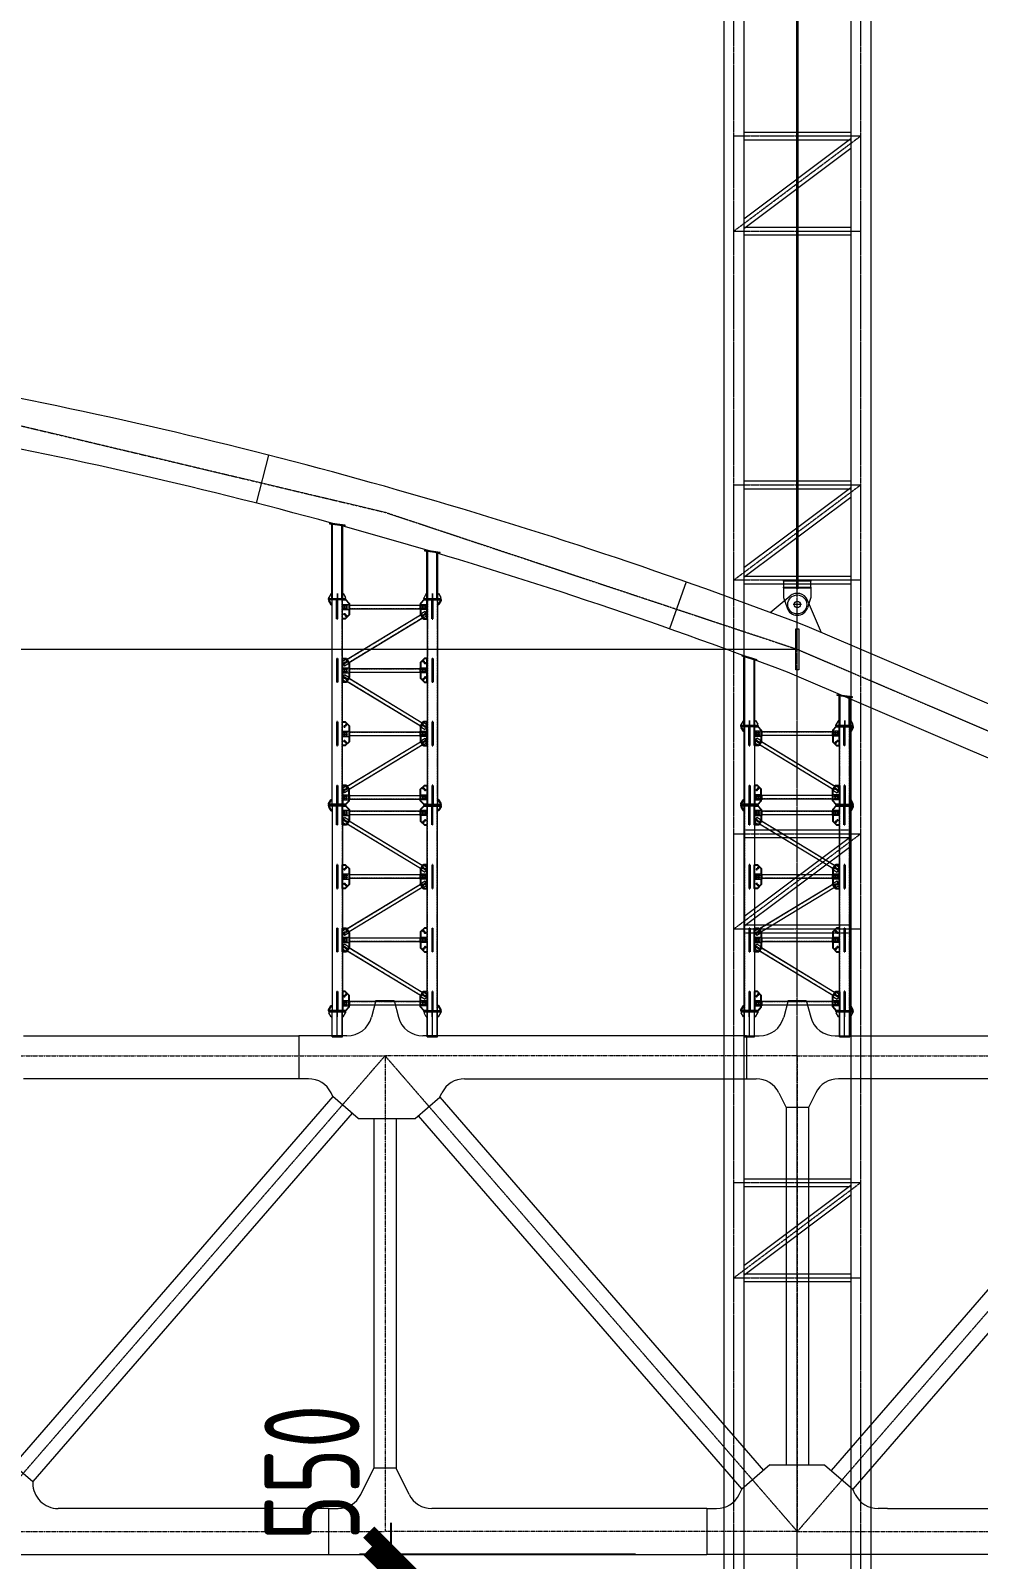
# Model space of a CAD drawing. Extents: x -2876908 to 633791, y -1383861 to 872234.
# Drawn here: x -985996 to -956108, y 749014 to 797214 of the extents above; entities that cross this region are included whole.
import ezdxf

# ---------------------------------------------------------------- set-up
doc = ezdxf.new("R2010")
doc.units = 0
doc.header["$LTSCALE"] = 5
doc.header["$MEASUREMENT"] = 0
for name, pattern in [('ACAD_ISO10W100', [18, 12, -3, 0, -3]), ('CENTER', [2, 1.25, -0.25, 0.25, -0.25]), ('DASHED', [0.75, 0.5, -0.25])]:
    doc.linetypes.add(name, pattern=pattern)
doc.layers.get('0').update_dxf_attribs({"linetype": 'CONTINUOUS', "lineweight": 25})
doc.layers.get('DEFPOINTS').update_dxf_attribs({"color": 35, "linetype": 'CONTINUOUS', "lineweight": 13})
for name, color, linetype, lineweight in [('2细实线', 5, 'CONTINUOUS', 18), ('3中心线', 6, 'CENTER', 18), ('5标注', 3, 'CONTINUOUS', 15), ('7边界线', 8, 'CONTINUOUS', 15), ('8轮廓线', 4, 'CONTINUOUS', 15), ('DIM', 3, 'CONTINUOUS', 0), ('STGJ_BOLT_THIN', 9, 'CONTINUOUS', 0), ('STXT_XG_END_THIN', 2, 'CONTINUOUS', 0), ('STXT_XG_THIN', 2, 'CONTINUOUS', 0), ('STXT_XG_TNDSH', 6, 'DASHED', 0)]:
    doc.layers.add(name, color=color, linetype=linetype, lineweight=lineweight)
doc.layers.add('M_Prof', color=2, linetype='CONTINUOUS')
doc.layers.add('M_Profx', color=2, linetype='CONTINUOUS')
doc.styles.add('TSSD_Dimension', font='tssdeng.shx', dxfattribs={"width": 0.7, "bigfont": 'hztxt.shx'})
doc.dimstyles.new('TSSD_100_100', dxfattribs={"dimtxt": 300, "dimasz": 100, "dimexe": 100, "dimexo": 250, "dimgap": 100, "dimtad": 1, "dimdec": 0, "dimzin": 0, "dimdsep": 46, "dimtxsty": 'TSSD_Dimension', "dimblk": 'ARCHTICK', "dimblk1": 'ARCHTICK', "dimblk2": 'ARCHTICK', "dimcen": 0, "dimdle": 100, "dimclrt": 7, "dimadec": 0, "dimazin": 0, "dimtfac": 1, "dimtdec": 0, "dimtix": 1, "dimtmove": 2, "dimatfit": 3, "dimfxl": 1, "dimtolj": 1, "dimtzin": 0, "dimarcsym": 0})

# ---------------------------------------------------------------- blocks, each defined once
blk = doc.blocks.new('f234w2')
at = {"layer": '3中心线'}
for p, q in [((-300296, 1526), (-313296, -13474)), ((-313296, 1526), (-300296, 1526)), ((-300296, 1526), (-287296, -13474)), ((-287296, 1526), (-300296, 1526)), ((-300296, 1526), (-300296, -13474)), ((-274296, 1526), (-287296, -13474)), ((-287296, 1526), (-274296, 1526)), ((-287296, 1526), (-287296, -13474)), ((-313296, -13474), (-300296, -13474)), ((-287296, -13474), (-300296, -13474)), ((-287296, -13474), (-274296, -13474))]:
    blk.add_line(p, q, dxfattribs=at)
at = {"layer": '7边界线'}
for p, q in [((-300581, 3265), (-300723, 2741)), ((-300581, 3265), (-300012, 3265)), ((-300012, 3265), (-299870, 2741)), ((-287581, 3265), (-287723, 2741)), ((-287581, 3265), (-287012, 3265)), ((-287012, 3265), (-286870, 2741)), ((-311700, 2150), (-303011, 2150)), ((-301495, 2150), (-303011, 2150)), ((-303011, 2150), (-303011, 800)), ((-297434, 2150), (-299098, 2150)), ((-288893, 2150), (-297434, 2150)), ((-288893, 2150), (-288495, 2150)), ((-288893, 2150), (-288893, 800)), ((-286098, 2150), (-285700, 2150)), ((-285700, 2150), (-277106, 2150)), ((-303011, 800), (-311700, 800)), ((-302711, 800), (-303011, 800)), ((-297787, 800), (-288893, 800)), ((-297787, 800), (-297487, 800)), ((-288893, 800), (-288593, 800)), ((-285700, 800), (-286000, 800)), ((-277106, 800), (-285700, 800)), ((-301938, 242), (-312008, -11376)), ((-301938, 242), (-301996, 358)), ((-301140, -449), (-301938, 242)), ((-299344, -449), (-298571, 222)), ((-298571, 222), (-298503, 358)), ((-298571, 222), (-288365, -11554)), ((-287877, 358), (-287646, -104)), ((-286716, 358), (-286946, -104)), ((-276022, 222), (-286228, -11554)), ((-301334, -281), (-311403, -11900)), ((-301140, -449), (-299344, -449)), ((-300646, -449), (-300646, -11481)), ((-299946, -449), (-299946, -11481)), ((-299251, -368), (-289045, -12143)), ((-287646, -104), (-287646, -11376)), ((-286946, -104), (-287646, -104)), ((-286946, -104), (-286946, -11376)), ((-275342, -368), (-285548, -12143)), ((-312008, -11376), (-311403, -11900)), ((-301060, -12308), (-300646, -11481)), ((-299946, -11481), (-300646, -11481)), ((-299533, -12308), (-299946, -11481)), ((-288160, -11376), (-289045, -12143)), ((-288160, -11376), (-286433, -11376)), ((-286433, -11376), (-285548, -12143)), ((-311403, -11900), (-311403, -11950)), ((-289127, -12308), (-289045, -12143)), ((-285466, -12308), (-285548, -12143)), ((-310303, -12750), (-310603, -12750)), ((-302075, -12750), (-310303, -12750)), ((-302075, -12750), (-301775, -12750)), ((-302075, -12750), (-302075, -14198)), ((-298518, -12750), (-298818, -12750)), ((-290143, -12750), (-298518, -12750)), ((-290143, -12750), (-289843, -12750)), ((-290143, -12750), (-290143, -14198)), ((-284450, -12750), (-284750, -12750)), ((-284450, -12750), (-276075, -12750)), ((-316290, -14198), (-302075, -14198)), ((-302075, -14198), (-290143, -14198)), ((-276075, -14198), (-290143, -14198))]:
    blk.add_line(p, q, dxfattribs=at)
for centre, start, end in [((-301495, 2950), 270, 344.8249), ((-299098, 2950), 195.1751, 270), ((-288495, 2950), 270, 344.8249), ((-286098, 2950), 195.1751, 270), ((-302711, 0), 26.5651, 90), ((-297787, 0), 90, 153.4349), ((-288593, 0), 26.5651, 90), ((-286000, 0), 90, 153.4349), ((-310603, -11950), 180, 270.0017), ((-301775, -11950), 270, 333.4349), ((-298818, -11950), 206.5651, 270), ((-289843, -11950), 270, 333.4349), ((-284750, -11950), 206.5651, 270)]:
    blk.add_arc(centre, 800, start, end, dxfattribs=at)
blk = doc.blocks.new('立面图')
at = {"layer": '3中心线'}
blk.add_lwpolyline([(-439581, 934), (-430127, 5872), (-417127, 11428), (-404127, 15749), (-391127, 18835), (-378127, 20687), (-365127, 21305), (-352127, 20687), (-339127, 18835), (-326127, 15749), (-313127, 11428), (-300127, 5872), (-290673, 934)], dxfattribs=at)
at = {"layer": '7边界线', "ltscale": 0.1}
for p, q in [((-329798, 17548), (-330186, 16035)), ((-316633, 13551), (-317155, 12074)), ((-299789, 6583), (-312817, 12150)), ((-300436, 5150), (-313436, 10705))]:
    blk.add_line(p, q, dxfattribs=at)
for centre, radius, start, end in [((-368395, -133281), 155689, 69.08517, 79.10948), ((-368017, -131849), 152646, 69.04906, 79.14596)]:
    blk.add_arc(centre, radius, start, end, dxfattribs=at)
at = {"layer": '5标注'}
blk.add_blockref('f234w2', (-25830, -2913), dxfattribs=at)
blk = doc.blocks.new('63.5m')
at = {"layer": '3中心线', "ltscale": 0.05}
for p, q in [((-3685, -21653), (-3685, 37916)), ((-1685, -20396), (-1685, 37916)), ((315, -21653), (315, 37916)), ((-3685, 24877), (315, 24877)), ((-3685, 21877), (315, 24877)), ((-3685, 21877), (315, 21877)), ((-3685, 13877), (315, 13877)), ((-3685, 10877), (315, 13877)), ((-3685, 10877), (315, 10877)), ((-3685, 2877), (315, 2877)), ((-3685, -123), (315, 2877)), ((-3685, -123), (315, -123)), ((-3685, -11122), (315, -8123)), ((-3685, -8123), (315, -8123)), ((-3685, -11122), (315, -11122))]:
    blk.add_line(p, q, dxfattribs=at)
at = {"layer": '8轮廓线'}
for p, q in [((-4000, 37836), (-4000, -20396)), ((-3370, 37836), (-3370, -20396)), ((0, 37836), (0, -20396)), ((630, 37836), (630, -20396))]:
    blk.add_line(p, q, dxfattribs=at)
at = {"layer": '8轮廓线', "ltscale": 0.05}
for p, q in [((-3370, 25000), (0, 25000)), ((-3370, 22267), (0, 24794)), ((-3370, 24755), (0, 24755)), ((-3370, 21961), (0, 24488)), ((-3370, 22000), (0, 22000)), ((-3370, 21755), (0, 21755)), ((-3370, 14000), (0, 14000)), ((-3370, 11267), (0, 13794)), ((-3370, 13755), (0, 13755)), ((-3370, 10961), (0, 13488)), ((-3370, 11000), (0, 11000)), ((-3370, 10755), (0, 10755)), ((-3370, 3000), (0, 3000)), ((-3370, 267), (0, 2794)), ((-3370, 2755), (0, 2755)), ((-3370, -39), (0, 2488)), ((-3370, 0), (0, 0)), ((-3370, -245), (0, -245)), ((-3370, -8000), (0, -8000)), ((-3370, -10733), (0, -8206)), ((-3370, -8245), (0, -8245)), ((-3370, -11039), (0, -8512)), ((-3370, -11000), (0, -11000)), ((-3370, -11245), (0, -11245))]:
    blk.add_line(p, q, dxfattribs=at)
blk = doc.blocks.new('孔')
blk.add_circle((22022, 20887), 13.3)
at = {"layer": 'STGJ_BOLT_THIN'}
for p, q in [((21992, 20887), (22052, 20887)), ((22022, 20917), (22022, 20857))]:
    blk.add_line(p, q, dxfattribs=at)
blk = doc.blocks.new('6.5M11')
at = {"color": 5}
for p, q in [((128499, 27955), (128499, 28558)), ((128519, 27955), (128519, 28558)), ((128519, 27955), (128499, 27955)), ((128499, 24701), (128499, 23955)), ((128499, 24701), (128519, 24701)), ((128519, 24701), (128519, 23955)), ((128519, 23955), (128499, 23955))]:
    blk.add_line(p, q, dxfattribs=at)
for p, q in [((128499, 28377), (128519, 28377)), ((128499, 28350), (128519, 28350)), ((128499, 28307), (128519, 28307)), ((128499, 28280), (128519, 28280)), ((128499, 28114), (128519, 28114)), ((128499, 28088), (128519, 28088)), ((128499, 28078), (128519, 28078)), ((128499, 28051), (128519, 28051)), ((128499, 26605), (128519, 26605)), ((128499, 26579), (128519, 26579)), ((128499, 26569), (128519, 26569)), ((128499, 26543), (128519, 26543)), ((128499, 26377), (128519, 26377)), ((128499, 26350), (128519, 26350)), ((128499, 26307), (128519, 26307)), ((128499, 26280), (128519, 26280)), ((128499, 26101), (128519, 26101)), ((128499, 26065), (128519, 26065)), ((128519, 24605), (128499, 24605)), ((128519, 24579), (128499, 24579)), ((128519, 24569), (128499, 24569)), ((128519, 24543), (128499, 24543)), ((128519, 24377), (128499, 24377)), ((128519, 24350), (128499, 24350)), ((128519, 24307), (128499, 24307)), ((128519, 24280), (128499, 24280)), ((128519, 24101), (128499, 24101)), ((128519, 24065), (128499, 24065)), ((128519, 22605), (128499, 22605)), ((128519, 22579), (128499, 22579)), ((128519, 22569), (128499, 22569)), ((128519, 22543), (128499, 22543)), ((128519, 22377), (128499, 22377)), ((128519, 22350), (128499, 22350)), ((128519, 22307), (128499, 22307)), ((128519, 22280), (128499, 22280))]:
    blk.add_line(p, q)
at = {"color": 241}
for p, q in [((128499, 26701), (128499, 25955)), ((128519, 26701), (128499, 26701)), ((128519, 26701), (128519, 25955)), ((128499, 25955), (128519, 25955)), ((128499, 22701), (128499, 22093)), ((128499, 22701), (128519, 22701)), ((128519, 22701), (128519, 22093))]:
    blk.add_line(p, q, dxfattribs=at)
at = {"color": 6}
for points in [[(128247, 28578), (128772, 28578), (128772, 28558), (128247, 28558)], [(128247, 22078), (128772, 22078), (128772, 22098), (128247, 22098)]]:
    blk.add_lwpolyline(points, close=True, dxfattribs=at)
for points in [[(128247, 28558), (128247, 28528), (128317, 28408), (128347, 28408)], [(128247, 28558), (128247, 28528), (128317, 28408), (128347, 28408)], [(128247, 22098), (128247, 22128), (128317, 22248), (128347, 22248)], [(128247, 22098), (128247, 22128), (128317, 22248), (128347, 22248)]]:
    blk.add_lwpolyline(points, dxfattribs=at)
at = {"color": 241}
for points in [[(128672, 28558), (128772, 28558), (128882, 28438), (128882, 28109), (128789, 27955), (128672, 27955), (128672, 28558)], [(128672, 24701), (128789, 24701), (128882, 24548), (128882, 24109), (128789, 23955), (128672, 23955), (128672, 24701)]]:
    blk.add_lwpolyline(points, dxfattribs=at)
at = {"color": 5}
for points in [[(128672, 26701), (128761, 26701), (128882, 26580), (128882, 26077), (128761, 25955), (128672, 25955), (128672, 26701)], [(128672, 22701), (128672, 22098), (128772, 22098), (128882, 22218), (128882, 22580), (128761, 22701), (128672, 22701)]]:
    blk.add_lwpolyline(points, dxfattribs=at)
at = {"layer": 'STXT_XG_END_THIN'}
for p, q in [((128347, 28558), (128672, 28558)), ((128347, 22098), (128672, 22098))]:
    blk.add_line(p, q, dxfattribs=at)
at = {"layer": 'STXT_XG_THIN', "color": 2}
for p, q in [((128347, 28558), (128347, 22098)), ((128672, 28558), (128672, 22098))]:
    blk.add_line(p, q, dxfattribs=at)
at = {"layer": 'STXT_XG_TNDSH', "color": 2}
for p, q in [((128355, 28558), (128355, 22098)), ((128664, 28558), (128664, 22098))]:
    blk.add_line(p, q, dxfattribs=at)
for p in [(106715, 7476), (106715, 7406), (106715, 7213), (106775, 7177), (106785, 7476), (106785, 7406), (106715, 5476), (106715, 5406), (106715, 5213), (106765, 5164), (106785, 5476), (106785, 5406), (106715, 3476), (106715, 3406), (106715, 3213), (106785, 3476), (106785, 3406), (106775, 3177)]:
    blk.add_blockref('孔', p)
at = {"xscale": -1, "rotation": 180}
for p in [(106715, 47443), (106765, 47493), (106715, 47251), (106715, 47181), (106785, 47251), (106785, 47181), (106715, 45443), (106775, 45480), (106715, 43443), (106715, 43251), (106715, 43181), (106765, 43493), (106785, 43251), (106785, 43181)]:
    blk.add_blockref('孔', p, dxfattribs=at)
blk = doc.blocks.new('6.5M222')
at = {"color": 241}
for p, q in [((130499, 27955), (130499, 28558)), ((130519, 27955), (130519, 28558)), ((130519, 27955), (130499, 27955)), ((130499, 24701), (130499, 23955)), ((130499, 24701), (130519, 24701)), ((130519, 24701), (130519, 23955)), ((130519, 23955), (130499, 23955))]:
    blk.add_line(p, q, dxfattribs=at)
for p, q in [((130499, 28377), (130519, 28377)), ((130499, 28350), (130519, 28350)), ((130499, 28307), (130519, 28307)), ((130499, 28280), (130519, 28280)), ((130499, 28114), (130519, 28114)), ((130499, 28088), (130519, 28088)), ((130499, 28078), (130519, 28078)), ((130499, 28051), (130519, 28051)), ((130499, 26605), (130519, 26605)), ((130499, 26579), (130519, 26579)), ((130499, 26569), (130519, 26569)), ((130499, 26543), (130519, 26543)), ((130499, 26377), (130519, 26377)), ((130499, 26350), (130519, 26350)), ((130499, 26307), (130519, 26307)), ((130499, 26280), (130519, 26280)), ((130499, 26101), (130519, 26101)), ((130499, 26065), (130519, 26065)), ((130519, 24605), (130499, 24605)), ((130519, 24579), (130499, 24579)), ((130519, 24569), (130499, 24569)), ((130519, 24543), (130499, 24543)), ((130519, 24377), (130499, 24377)), ((130519, 24350), (130499, 24350)), ((130519, 24307), (130499, 24307)), ((130519, 24280), (130499, 24280)), ((130519, 24101), (130499, 24101)), ((130519, 24065), (130499, 24065)), ((130499, 22605), (130519, 22605)), ((130499, 22579), (130519, 22579)), ((130499, 22569), (130519, 22569)), ((130499, 22543), (130519, 22543)), ((130499, 22377), (130519, 22377)), ((130499, 22350), (130519, 22350)), ((130499, 22307), (130519, 22307)), ((130499, 22280), (130519, 22280))]:
    blk.add_line(p, q)
at = {"color": 5}
for p, q in [((130499, 26701), (130499, 25955)), ((130519, 26701), (130499, 26701)), ((130519, 26701), (130519, 25955)), ((130499, 25955), (130519, 25955)), ((130499, 22701), (130499, 22098)), ((130519, 22701), (130499, 22701)), ((130519, 22701), (130519, 22098))]:
    blk.add_line(p, q, dxfattribs=at)
for points in [[(130347, 28558), (130247, 28558), (130137, 28438), (130137, 28077), (130258, 27955), (130347, 27955)], [(130347, 24701), (130258, 24701), (130137, 24580), (130137, 24077), (130258, 23955), (130347, 23955)]]:
    blk.add_lwpolyline(points, dxfattribs=at)
at = {"color": 6}
for points in [[(130772, 28578), (130247, 28578), (130247, 28558), (130772, 28558)], [(130772, 22078), (130247, 22078), (130247, 22098), (130772, 22098)]]:
    blk.add_lwpolyline(points, close=True, dxfattribs=at)
for points in [[(130772, 28558), (130772, 28528), (130702, 28408), (130672, 28408)], [(130772, 28558), (130772, 28528), (130702, 28408), (130672, 28408)], [(130772, 22098), (130772, 22128), (130702, 22248), (130672, 22248)], [(130772, 22098), (130772, 22128), (130702, 22248), (130672, 22248)]]:
    blk.add_lwpolyline(points, dxfattribs=at)
at = {"color": 241}
for points in [[(130347, 26701), (130230, 26701), (130137, 26548), (130137, 26109), (130230, 25955), (130347, 25955), (130347, 26701)], [(130347, 22701), (130347, 22098), (130247, 22098), (130137, 22218), (130137, 22548), (130230, 22701), (130347, 22701)]]:
    blk.add_lwpolyline(points, dxfattribs=at)
at = {"layer": 'STXT_XG_END_THIN'}
for p, q in [((130672, 28558), (130347, 28558)), ((130672, 22098), (130347, 22098))]:
    blk.add_line(p, q, dxfattribs=at)
at = {"layer": 'STXT_XG_THIN', "color": 2}
for p, q in [((130347, 22098), (130347, 28558)), ((130672, 22098), (130672, 28558))]:
    blk.add_line(p, q, dxfattribs=at)
at = {"layer": 'STXT_XG_TNDSH', "color": 2}
for p, q in [((130355, 22098), (130355, 28558)), ((130664, 22098), (130664, 28558))]:
    blk.add_line(p, q, dxfattribs=at)
at = {"xscale": -1}
for p in [(152234, 7476), (152234, 7406), (152254, 7164), (152304, 7476), (152304, 7406), (152304, 7213), (152234, 5476), (152234, 5406), (152244, 5177), (152304, 5476), (152304, 5406), (152304, 5213), (152234, 3476), (152234, 3406), (152304, 3476), (152304, 3406), (152304, 3213), (152254, 3164)]:
    blk.add_blockref('孔', p, dxfattribs=at)
at = {"rotation": 180}
for p in [(152244, 47480), (152304, 47443), (152254, 45493), (152304, 45443), (152234, 43251), (152234, 43181), (152244, 43480), (152304, 43443), (152304, 43251), (152304, 43181)]:
    blk.add_blockref('孔', p, dxfattribs=at)
blk = doc.blocks.new('sahdlfhaskfhkjs')
at = {"layer": 'STXT_XG_END_THIN', "color": 3}
for p, q in [((11556664, 547825), (11556664, 547665)), ((11556664, 547665), (11556874, 547665)), ((11559299, 547665), (11559299, 547825)), ((11556664, 545825), (11556664, 545665)), ((11556664, 545665), (11556874, 545665)), ((11559299, 545665), (11559299, 545825)), ((11556664, 543825), (11556664, 543665)), ((11559299, 543665), (11559299, 543825)), ((11556664, 543665), (11556874, 543665)), ((11556664, 541825), (11556664, 541665)), ((11559299, 541665), (11559299, 541825)), ((11556664, 541665), (11556874, 541665))]:
    blk.add_line(p, q, dxfattribs=at)
at = {"layer": 'STXT_XG_THIN', "color": 3}
for p, q in [((11556874, 547825), (11556664, 547825)), ((11556864, 547825), (11556864, 547665)), ((11556874, 547825), (11556874, 547665)), ((11559089, 547802), (11556874, 547802)), ((11559089, 547688), (11556874, 547688)), ((11559089, 547825), (11559089, 547665)), ((11559299, 547825), (11559089, 547825)), ((11559299, 547665), (11559089, 547665)), ((11559099, 547825), (11559099, 547665)), ((11556874, 545825), (11556664, 545825)), ((11556864, 545825), (11556864, 545665)), ((11556874, 545825), (11556874, 545665)), ((11559089, 545802), (11556874, 545802)), ((11559089, 545688), (11556874, 545688)), ((11559089, 545825), (11559089, 545665)), ((11559299, 545825), (11559089, 545825)), ((11559299, 545665), (11559089, 545665)), ((11559099, 545825), (11559099, 545665)), ((11556874, 543825), (11556664, 543825)), ((11556864, 543825), (11556864, 543665)), ((11556874, 543825), (11556874, 543665)), ((11559089, 543802), (11556874, 543802)), ((11559089, 543825), (11559089, 543665)), ((11559299, 543825), (11559089, 543825)), ((11559099, 543825), (11559099, 543665)), ((11559089, 543688), (11556874, 543688)), ((11559299, 543665), (11559089, 543665)), ((11556874, 541825), (11556664, 541825)), ((11556864, 541825), (11556864, 541665)), ((11556874, 541825), (11556874, 541665)), ((11559089, 541802), (11556874, 541802)), ((11559089, 541825), (11559089, 541665)), ((11559299, 541825), (11559089, 541825)), ((11559099, 541825), (11559099, 541665)), ((11559089, 541688), (11556874, 541688)), ((11559299, 541665), (11559089, 541665))]:
    blk.add_line(p, q, dxfattribs=at)
at = {"layer": 'STXT_XG_THIN', "color": 241}
for p, q in [((11556664, 547530), (11556712, 547609)), ((11556870, 547513), (11556712, 547609)), ((11556664, 547530), (11556664, 547451)), ((11556664, 547451), (11556787, 547377)), ((11556862, 547519), (11556779, 547382)), ((11556870, 547513), (11556787, 547377)), ((11559105, 545997), (11556799, 547396)), ((11559164, 546094), (11556858, 547494)), ((11559176, 546114), (11559093, 545977)), ((11559184, 546108), (11559101, 545972)), ((11559299, 546039), (11559176, 546114)), ((11559093, 545977), (11559251, 545881)), ((11559299, 545960), (11559251, 545881)), ((11559299, 545960), (11559299, 546039)), ((11559105, 545494), (11556799, 544094)), ((11559164, 545396), (11556858, 543997)), ((11559093, 545513), (11559251, 545609)), ((11559176, 545377), (11559093, 545513)), ((11559184, 545382), (11559101, 545519)), ((11559299, 545451), (11559176, 545377)), ((11559299, 545530), (11559251, 545609)), ((11559299, 545530), (11559299, 545451)), ((11556664, 544039), (11556787, 544114)), ((11556664, 543960), (11556664, 544039)), ((11556664, 543960), (11556712, 543881)), ((11556870, 543977), (11556712, 543881)), ((11556862, 543972), (11556779, 544108)), ((11556870, 543977), (11556787, 544114)), ((11556664, 543530), (11556712, 543609)), ((11556664, 543530), (11556664, 543451)), ((11556664, 543451), (11556787, 543377)), ((11556870, 543513), (11556712, 543609)), ((11556862, 543519), (11556779, 543382)), ((11556870, 543513), (11556787, 543377)), ((11559105, 541997), (11556799, 543396)), ((11559164, 542094), (11556858, 543494)), ((11559176, 542114), (11559093, 541977)), ((11559093, 541977), (11559251, 541881)), ((11559184, 542108), (11559101, 541972)), ((11559299, 542039), (11559176, 542114)), ((11559299, 541960), (11559251, 541881)), ((11559299, 541960), (11559299, 542039))]:
    blk.add_line(p, q, dxfattribs=at)
at = {"layer": 'STXT_XG_TNDSH', "color": 3}
for p, q in [((11559089, 547798), (11556874, 547798)), ((11559089, 547692), (11556874, 547692)), ((11559089, 545798), (11556874, 545798)), ((11559089, 545692), (11556874, 545692)), ((11559089, 543798), (11556874, 543798)), ((11559089, 543692), (11556874, 543692)), ((11559089, 541798), (11556874, 541798)), ((11559089, 541692), (11556874, 541692))]:
    blk.add_line(p, q, dxfattribs=at)
at = {"layer": 'STXT_XG_TNDSH', "color": 241}
for p, q in [((11559107, 546000), (11556801, 547400)), ((11559162, 546091), (11556856, 547490)), ((11559107, 545490), (11556801, 544091)), ((11559162, 545400), (11556856, 544000)), ((11559107, 542000), (11556801, 543400)), ((11559162, 542091), (11556856, 543490))]:
    blk.add_line(p, q, dxfattribs=at)
for name, p in [('6.5M11', (11427972, 519417)), ('6.5M222', (11428972, 519417))]:
    blk.add_blockref(name, p)
blk = doc.blocks.new('hslhfkdjsdkjf')
at = {"color": 6}
for p, q in [((10440927, 1364081), (10440927, 1364061)), ((10441452, 1364081), (10441452, 1364061))]:
    blk.add_line(p, q, dxfattribs=at)
blk.add_line((10441026, 1363281), (10441352, 1363281))
at = {"layer": 'DIM', "color": 6}
for p, q in [((10440927, 1364081), (10441452, 1364081)), ((10440927, 1364061), (10441452, 1364061)), ((10440927, 1364061), (10440927, 1364030)), ((10440997, 1363910), (10440927, 1364030)), ((10440997, 1363910), (10441026, 1363910)), ((10441184, 1363910), (10441184, 1364061)), ((10441184, 1363910), (10441194, 1363910)), ((10441194, 1363910), (10441194, 1364061)), ((10441382, 1363910), (10441352, 1363910)), ((10441382, 1363910), (10441452, 1364030)), ((10441452, 1364061), (10441452, 1364030))]:
    blk.add_line(p, q, dxfattribs=at)
at = {"layer": 'DIM', "color": 1, "linetype": 'ACAD_ISO10W100', "ltscale": 0.02}
blk.add_line((10441189, 1363281), (10441189, 1364081), dxfattribs=at)
at = {"layer": 'DIM', "color": 2}
for p, q in [((10441026, 1363281), (10441026, 1364061)), ((10441034, 1363281), (10441034, 1364061)), ((10441344, 1363281), (10441344, 1364061)), ((10441352, 1363281), (10441352, 1364061))]:
    blk.add_line(p, q, dxfattribs=at)
blk = doc.blocks.new('hsldhflksfdjl')
at = {"color": 5}
for p, q in [((11524943, 547792), (11524943, 548395)), ((11524963, 547792), (11524963, 548395)), ((11524943, 547792), (11524963, 547792)), ((11527943, 546538), (11527943, 545935)), ((11527963, 546538), (11527943, 546538)), ((11527963, 546538), (11527963, 545935))]:
    blk.add_line(p, q, dxfattribs=at)
for p, q in [((11524963, 548213), (11524943, 548213)), ((11524963, 548186), (11524943, 548186)), ((11524963, 548143), (11524943, 548143)), ((11524963, 548116), (11524943, 548116)), ((11527943, 548213), (11527963, 548213)), ((11527943, 548186), (11527963, 548186)), ((11527943, 548143), (11527963, 548143)), ((11527943, 548116), (11527963, 548116)), ((11524963, 547950), (11524943, 547950)), ((11524963, 547924), (11524943, 547924)), ((11524963, 547914), (11524943, 547914)), ((11524963, 547887), (11524943, 547887)), ((11527943, 547950), (11527963, 547950)), ((11527943, 547924), (11527963, 547924)), ((11527943, 547914), (11527963, 547914)), ((11527943, 547887), (11527963, 547887)), ((11524963, 546442), (11524943, 546442)), ((11524963, 546415), (11524943, 546415)), ((11524963, 546405), (11524943, 546405)), ((11524963, 546379), (11524943, 546379)), ((11524963, 546213), (11524943, 546213)), ((11524963, 546186), (11524943, 546186)), ((11524963, 546143), (11524943, 546143)), ((11524963, 546116), (11524943, 546116)), ((11527943, 546442), (11527963, 546442)), ((11527943, 546415), (11527963, 546415)), ((11527943, 546405), (11527963, 546405)), ((11527943, 546379), (11527963, 546379)), ((11527943, 546213), (11527963, 546213)), ((11527943, 546186), (11527963, 546186)), ((11527943, 546143), (11527963, 546143)), ((11527943, 546116), (11527963, 546116))]:
    blk.add_line(p, q)
at = {"color": 241}
for p, q in [((11527943, 547792), (11527943, 548395)), ((11527963, 547792), (11527963, 548395)), ((11527963, 547792), (11527943, 547792)), ((11524943, 546538), (11524943, 545935)), ((11524943, 546538), (11524963, 546538)), ((11524963, 546538), (11524963, 545935))]:
    blk.add_line(p, q, dxfattribs=at)
at = {"color": 6}
for points in [[(11524691, 548415), (11525216, 548415), (11525216, 548395), (11524691, 548395)], [(11528216, 548415), (11527691, 548415), (11527691, 548395), (11528216, 548395)], [(11524691, 545915), (11525216, 545915), (11525216, 545935), (11524691, 545935)], [(11528216, 545915), (11527691, 545915), (11527691, 545935), (11528216, 545935)]]:
    blk.add_lwpolyline(points, close=True, dxfattribs=at)
for points in [[(11524691, 548395), (11524691, 548365), (11524761, 548245), (11524791, 548245)], [(11524691, 548395), (11524691, 548365), (11524761, 548245), (11524791, 548245)], [(11528216, 548395), (11528216, 548365), (11528146, 548245), (11528116, 548245)], [(11528216, 548395), (11528216, 548365), (11528146, 548245), (11528116, 548245)], [(11524691, 545935), (11524691, 545965), (11524761, 546085), (11524791, 546085)], [(11524691, 545935), (11524691, 545965), (11524761, 546085), (11524791, 546085)], [(11528216, 545935), (11528216, 545965), (11528146, 546085), (11528116, 546085)], [(11528216, 545935), (11528216, 545965), (11528146, 546085), (11528116, 546085)]]:
    blk.add_lwpolyline(points, dxfattribs=at)
at = {"color": 241}
for points in [[(11525116, 547792), (11525116, 548395), (11525216, 548395), (11525326, 548275), (11525326, 547945), (11525233, 547792), (11525116, 547792)], [(11527791, 546538), (11527791, 545935), (11527691, 545935), (11527580, 546055), (11527580, 546384), (11527674, 546538), (11527791, 546538)]]:
    blk.add_lwpolyline(points, dxfattribs=at)
at = {"color": 5}
for points in [[(11527791, 547792), (11527791, 548395), (11527691, 548395), (11527580, 548275), (11527580, 547913), (11527701, 547792), (11527791, 547792)], [(11525116, 546538), (11525116, 545935), (11525216, 545935), (11525326, 546055), (11525326, 546416), (11525205, 546538), (11525116, 546538)]]:
    blk.add_lwpolyline(points, dxfattribs=at)
at = {"layer": 'STXT_XG_END_THIN'}
for p, q in [((11524791, 548395), (11525116, 548395)), ((11528116, 548395), (11527791, 548395)), ((11524791, 545935), (11525116, 545935)), ((11528116, 545935), (11527791, 545935))]:
    blk.add_line(p, q, dxfattribs=at)
at = {"layer": 'STXT_XG_END_THIN', "color": 3}
for p, q in [((11525136, 548245), (11525136, 548085)), ((11525136, 548085), (11525346, 548085)), ((11527771, 548085), (11527771, 548245)), ((11525136, 546245), (11525136, 546085)), ((11527771, 546085), (11527771, 546245)), ((11525136, 546085), (11525346, 546085))]:
    blk.add_line(p, q, dxfattribs=at)
at = {"layer": 'STXT_XG_THIN', "color": 2}
for p, q in [((11524791, 548395), (11524791, 545935)), ((11525116, 548395), (11525116, 545935)), ((11527791, 545935), (11527791, 548395)), ((11528116, 545935), (11528116, 548395))]:
    blk.add_line(p, q, dxfattribs=at)
at = {"layer": 'STXT_XG_THIN', "color": 3}
for p, q in [((11525346, 548245), (11525136, 548245)), ((11525336, 548245), (11525336, 548085)), ((11525346, 548245), (11525346, 548085)), ((11527560, 548222), (11525346, 548222)), ((11527560, 548108), (11525346, 548108)), ((11527560, 548245), (11527560, 548085)), ((11527771, 548245), (11527560, 548245)), ((11527771, 548085), (11527560, 548085)), ((11527570, 548245), (11527570, 548085)), ((11525346, 546245), (11525136, 546245)), ((11525336, 546245), (11525336, 546085)), ((11525346, 546245), (11525346, 546085)), ((11527560, 546222), (11525346, 546222)), ((11527560, 546245), (11527560, 546085)), ((11527771, 546245), (11527560, 546245)), ((11527570, 546245), (11527570, 546085)), ((11527560, 546108), (11525346, 546108)), ((11527771, 546085), (11527560, 546085))]:
    blk.add_line(p, q, dxfattribs=at)
at = {"layer": 'STXT_XG_THIN', "color": 241}
for p, q in [((11525136, 547950), (11525184, 548029)), ((11525136, 547950), (11525136, 547871)), ((11525136, 547871), (11525259, 547796)), ((11525342, 547933), (11525184, 548029)), ((11525333, 547938), (11525250, 547801)), ((11525342, 547933), (11525259, 547796)), ((11527576, 546416), (11525271, 547816)), ((11527636, 546514), (11525330, 547913)), ((11527647, 546533), (11527564, 546396)), ((11527564, 546396), (11527723, 546300)), ((11527656, 546528), (11527573, 546391)), ((11527771, 546458), (11527647, 546533)), ((11527771, 546380), (11527723, 546300)), ((11527771, 546380), (11527771, 546458))]:
    blk.add_line(p, q, dxfattribs=at)
at = {"layer": 'STXT_XG_TNDSH', "color": 2}
for p, q in [((11524799, 548395), (11524799, 545935)), ((11525108, 548395), (11525108, 545935)), ((11527799, 545935), (11527799, 548395)), ((11528108, 545935), (11528108, 548395))]:
    blk.add_line(p, q, dxfattribs=at)
at = {"layer": 'STXT_XG_TNDSH', "color": 3}
for p, q in [((11527560, 548218), (11525346, 548218)), ((11527560, 548112), (11525346, 548112)), ((11527560, 546218), (11525346, 546218)), ((11527560, 546112), (11525346, 546112))]:
    blk.add_line(p, q, dxfattribs=at)
at = {"layer": 'STXT_XG_TNDSH', "color": 241}
for p, q in [((11527578, 546419), (11525273, 547819)), ((11527633, 546510), (11525328, 547910))]:
    blk.add_line(p, q, dxfattribs=at)
for p in [(11503159, 527312), (11503159, 527242), (11503229, 527312), (11503229, 527242), (11503159, 527050), (11503219, 527013)]:
    blk.add_blockref('孔', p)
at = {"xscale": -1}
for p in [(11549677, 527312), (11549677, 527242), (11549747, 527312), (11549747, 527242), (11549698, 527000), (11549747, 527050)]:
    blk.add_blockref('孔', p, dxfattribs=at)
at = {"xscale": -1, "rotation": 180}
for p in [(11503159, 567280), (11503159, 567087), (11503159, 567017), (11503208, 567329), (11503229, 567087), (11503229, 567017)]:
    blk.add_blockref('孔', p, dxfattribs=at)
at = {"rotation": 180}
for p in [(11549677, 567087), (11549677, 567017), (11549688, 567316), (11549747, 567280), (11549747, 567087), (11549747, 567017)]:
    blk.add_blockref('孔', p, dxfattribs=at)
blk = doc.blocks.new('tisheng')
at = {"layer": '2细实线'}
for p, q in [((-446, -22100), (-446, -22430)), ((0, -22156), (-32, -22156)), ((414, -22100), (414, -22430)), ((-446, -22430), (-339, -22756)), ((414, -22430), (307, -22756)), ((-104016, -24063), (-16, -24063))]:
    blk.add_line(p, q, dxfattribs=at)
at = {"layer": '2细实线', "ltscale": 60}
for p, q in [((-867, -22905), (-240, -22382)), ((-16, -22781), (-16, -22520)), ((753, -23540), (305, -22511))]:
    blk.add_line(p, q, dxfattribs=at)
at = {"layer": '2细实线'}
blk.add_lwpolyline([(-32, -22156), (-32, 13061), (0, 13061), (0, -22156)], dxfattribs=at)
for points in [[(414, -21916), (-446, -21916), (-446, -21886), (414, -21886)], [(414, -21886), (-446, -21886), (-446, -22130), (414, -22130)], [(414, -22130), (-446, -22130), (-446, -22100), (414, -22100)], [(-66, -23413), (34, -23413), (34, -24713), (-66, -24713)]]:
    blk.add_lwpolyline(points, close=True, dxfattribs=at)
at = {"layer": '2细实线', "ltscale": 60}
for radius in [300, 100]:
    blk.add_circle((-16, -22650), radius, dxfattribs=at)
at = {"layer": '2细实线'}
for radius in [300, 100]:
    blk.add_circle((-16, -22650), radius, dxfattribs=at)
at = {"layer": '2细实线', "ltscale": 60}
blk.add_arc((-16, -22650), 350, 23.5346, 129.8545, dxfattribs=at)
at = {"layer": '2细实线'}
blk.add_arc((-16, -22650), 340, 198.1624, 341.8377, dxfattribs=at)
at = {"layer": '3中心线', "ltscale": 60}
blk.add_line((115, -22650), (-147, -22650), dxfattribs=at)
blk = doc.blocks.new('_ArchTick')
at = {"color": 0, "linetype": 'ByBlock', "const_width": 0.5}
blk.add_lwpolyline([(-0.707, -0.707), (0.707, 0.707)], dxfattribs=at)
blk = doc.blocks.new('*D1788')
at = {"layer": 'DEFPOINTS', "color": 0, "transparency": 16777216}
for p in [(-974623, 749169), (-964421, 749169), (-964421, 748619)]:
    blk.add_point(p, dxfattribs=at)
at = {"layer": 'DIM', "color": 0, "lineweight": -2, "transparency": 16777216}
for p, q in [((-974623, 749169), (-974623, 750169)), ((-966921, 749169), (-975623, 749169)), ((-974623, 748619), (-974623, 749169)), ((-974623, 748619), (-974623, 747619))]:
    blk.add_line(p, q, dxfattribs=at)
at = {"layer": 'DIM', "color": 0, "linetype": 'ByBlock', "lineweight": -2, "transparency": 16777216}
blk.add_line((-966921, 748619), (-975623, 748619), dxfattribs=at)
at = {"layer": 'DIM', "color": 0, "lineweight": -2, "transparency": 16777216, "xscale": 1000, "yscale": 1000, "zscale": 1000}
for p, rotation in [((-974623, 749169), 270), ((-974623, 748619), 90)]:
    blk.add_blockref('_ArchTick', p, dxfattribs=dict(at, rotation=rotation))
at = {"layer": 'DIM', "color": 7, "transparency": 16777216, "insert": (-977123, 751750), "char_height": 3000, "attachment_point": 5, "rotation": 90, "style": 'TSSD_Dimension'}
blk.add_mtext('\\A1;550', dxfattribs=at)
blk = doc.blocks.new('*D1789')
at = {"layer": 'DEFPOINTS', "color": 0, "transparency": 16777216}
for p in [(-974623, 748619), (-964421, 748619), (-964421, 728419)]:
    blk.add_point(p, dxfattribs=at)
at = {"layer": 'DIM', "color": 0, "lineweight": -2, "transparency": 16777216}
for p, q in [((-974623, 727419), (-974623, 749619)), ((-966921, 748619), (-975623, 748619))]:
    blk.add_line(p, q, dxfattribs=at)
at = {"layer": 'DIM', "color": 0, "linetype": 'ByBlock', "lineweight": -2, "transparency": 16777216}
blk.add_line((-966921, 728419), (-975623, 728419), dxfattribs=at)
at = {"layer": 'DIM', "color": 0, "lineweight": -2, "transparency": 16777216, "xscale": 1000, "yscale": 1000, "zscale": 1000}
for p, rotation in [((-974623, 748619), 90), ((-974623, 728419), 270)]:
    blk.add_blockref('_ArchTick', p, dxfattribs=dict(at, rotation=rotation))
at = {"layer": 'DIM', "color": 7, "transparency": 16777216, "insert": (-977123, 738519), "char_height": 3000, "attachment_point": 5, "rotation": 90, "style": 'TSSD_Dimension'}
blk.add_mtext('\\A1;20200', dxfattribs=at)

msp = doc.modelspace()

# ---------------------------------------------------------------- linework, layer by layer
for p, q in [((-976590.037, 779293.227), (-976590.037, 779313.227)), ((-976065.037, 779293.227), (-976065.037, 779313.227)), ((-973590.037, 779293.227), (-973590.037, 779313.227)), ((-973065.037, 779293.227), (-973065.037, 779313.227)), ((-963590.037, 775293.227), (-963590.037, 775313.227)), ((-963065.037, 775293.227), (-963065.037, 775313.227)), ((-960590.037, 775293.227), (-960590.037, 775313.227)), ((-960065.037, 775293.227), (-960065.037, 775313.227))]:
    msp.add_line(p, q)
at = {"layer": '7边界线'}
for p, q in [((-976519.537, 779463.227), (-976490.137, 779463.227)), ((-976164.937, 779463.227), (-976135.537, 779463.227)), ((-973519.537, 779463.227), (-973490.137, 779463.227)), ((-973164.937, 779463.227), (-973135.537, 779463.227)), ((-963519.537, 775463.227), (-963490.137, 775463.227)), ((-963164.937, 775463.227), (-963135.537, 775463.227)), ((-960519.537, 775463.227), (-960490.137, 775463.227)), ((-960164.937, 775463.227), (-960135.537, 775463.227))]:
    msp.add_line(p, q, dxfattribs=at)
for points in [[(-976575.583, 781667.958), (-976080.302, 781597.216), (-976077.472, 781617.028), (-976572.754, 781687.769)], [(-973575.583, 780815.309), (-973080.302, 780744.567), (-973077.472, 780764.378), (-973572.754, 780835.12)], [(-963570.448, 777498.707), (-963091.293, 777354.767), (-963085.536, 777373.933), (-963564.69, 777517.873)], [(-960575.583, 776256.098), (-960080.302, 776185.356), (-960077.472, 776205.167), (-960572.754, 776275.909)]]:
    msp.add_lwpolyline(points, close=True, dxfattribs=at)
at = {"layer": 'DIM'}
for p, q in [((-976519.537, 779463.227), (-976590.037, 779343.227)), ((-976332.537, 779463.227), (-976332.537, 779313.227)), ((-976322.537, 779463.227), (-976322.537, 779313.227)), ((-976135.537, 779463.227), (-976065.037, 779343.227)), ((-973519.537, 779463.227), (-973590.037, 779343.227)), ((-973332.537, 779463.227), (-973332.537, 779313.227)), ((-973322.537, 779463.227), (-973322.537, 779313.227)), ((-973135.537, 779463.227), (-973065.037, 779343.227)), ((-976590.037, 779313.227), (-976590.037, 779343.227)), ((-976590.037, 779313.227), (-976065.037, 779313.227)), ((-976590.037, 779293.227), (-976065.037, 779293.227)), ((-976065.037, 779313.227), (-976065.037, 779343.227)), ((-973590.037, 779313.227), (-973590.037, 779343.227)), ((-973590.037, 779313.227), (-973065.037, 779313.227)), ((-973590.037, 779293.227), (-973065.037, 779293.227)), ((-973065.037, 779313.227), (-973065.037, 779343.227)), ((-963519.537, 775463.227), (-963590.037, 775343.227)), ((-963590.037, 775313.227), (-963590.037, 775343.227)), ((-963590.037, 775313.227), (-963065.037, 775313.227)), ((-963590.037, 775293.227), (-963065.037, 775293.227)), ((-963332.537, 775463.227), (-963332.537, 775313.227)), ((-963322.537, 775463.227), (-963322.537, 775313.227)), ((-963135.537, 775463.227), (-963065.037, 775343.227)), ((-963065.037, 775313.227), (-963065.037, 775343.227)), ((-960519.537, 775463.227), (-960590.037, 775343.227)), ((-960590.037, 775313.227), (-960590.037, 775343.227)), ((-960590.037, 775313.227), (-960065.037, 775313.227)), ((-960590.037, 775293.227), (-960065.037, 775293.227)), ((-960332.537, 775463.227), (-960332.537, 775313.227)), ((-960322.537, 775463.227), (-960322.537, 775313.227)), ((-960135.537, 775463.227), (-960065.037, 775343.227)), ((-960065.037, 775313.227), (-960065.037, 775343.227))]:
    msp.add_line(p, q, dxfattribs=at)
at = {"layer": 'M_Prof'}
for p, q in [((-976490.137, 779293.227), (-976490.137, 781655.754)), ((-976164.937, 779293.227), (-976164.937, 781609.305)), ((-973490.137, 779293.227), (-973490.137, 780803.104)), ((-973164.937, 779293.227), (-973164.937, 780756.656)), ((-963490.137, 775293.227), (-963490.137, 777449.258)), ((-963164.937, 775293.227), (-963164.937, 777402.809)), ((-960490.137, 775293.227), (-960490.137, 776243.893)), ((-960164.937, 775293.227), (-960164.937, 776197.444))]:
    msp.add_line(p, q, dxfattribs=at)
at = {"layer": 'M_Profx'}
for p, q in [((-976482.132, 779293.227), (-976482.132, 781654.61)), ((-976172.942, 779293.227), (-976172.942, 781610.448)), ((-973482.132, 779293.227), (-973482.132, 780801.961)), ((-973172.942, 779293.227), (-973172.942, 780757.799)), ((-963482.132, 775293.227), (-963482.132, 777448.115)), ((-963172.942, 775293.227), (-963172.942, 777403.953)), ((-960482.132, 775293.227), (-960482.132, 776242.75)), ((-960172.942, 775293.227), (-960172.942, 776198.588))]:
    msp.add_line(p, q, dxfattribs=at)

# ---------------------------------------------------------------- block references
at = {"xscale": -1}
msp.add_blockref('sahdlfhaskfhkjs', (10583153.959, 231298.09), dxfattribs=at)
for name, p in [('hsldhflksfdjl', (-12488280.674, 226878.584)), ('sahdlfhaskfhkjs', (-12532809.033, 224798.09)), ('sahdlfhaskfhkjs', (-12519809.033, 224798.09))]:
    msp.add_blockref(name, p)
at = {"layer": '3中心线'}
msp.add_blockref('tisheng', (-961805.051, 801770.728), dxfattribs=at)
at = {"layer": '5标注'}
for name, p in [('立面图', (-648694.383, 766279.851)), ('63.5m', (-960136.088, 769015.728))]:
    msp.add_blockref(name, p, dxfattribs=at)
at = {"layer": 'DIM'}
for p in [(-11417516.858, -597787.395), (-11414516.858, -597787.395), (-11404516.858, -597787.395), (-11401516.858, -597787.395)]:
    msp.add_blockref('hslhfkdjsdkjf', p, dxfattribs=at)

# ---------------------------------------------------------------- dimensions: what is measured, and where the dimension line sits
dim = msp.add_linear_dim(base=(-974622.876, 749169.249), p1=(-964421.088, 748619.249), p2=(-964421.088, 749169.249), angle=90, dimstyle='TSSD_100_100', override={"dimtxt": 3000, "dimasz": 1000, "dimexe": 1000, "dimexo": 2500, "dimgap": 1000, "dimdle": 1000}, dxfattribs=at)
dim.commit()
dim.dimension.update_dxf_attribs({"geometry": '*D1788', "text_midpoint": (-977122.876, 751750.018), "dimtype": 160})
dim = msp.add_linear_dim(base=(-974622.876, 748619.249), p1=(-964421.088, 728419.249), p2=(-964421.088, 748619.249), angle=90, dimstyle='TSSD_100_100', override={"dimtxt": 3000, "dimasz": 1000, "dimexe": 1000, "dimexo": 2500, "dimgap": 1000, "dimdle": 1000}, dxfattribs=at)
dim.commit()
dim.dimension.update_dxf_attribs({"geometry": '*D1789', "text_midpoint": (-977122.876, 738519.249)})

doc.saveas('drawing.dxf')
